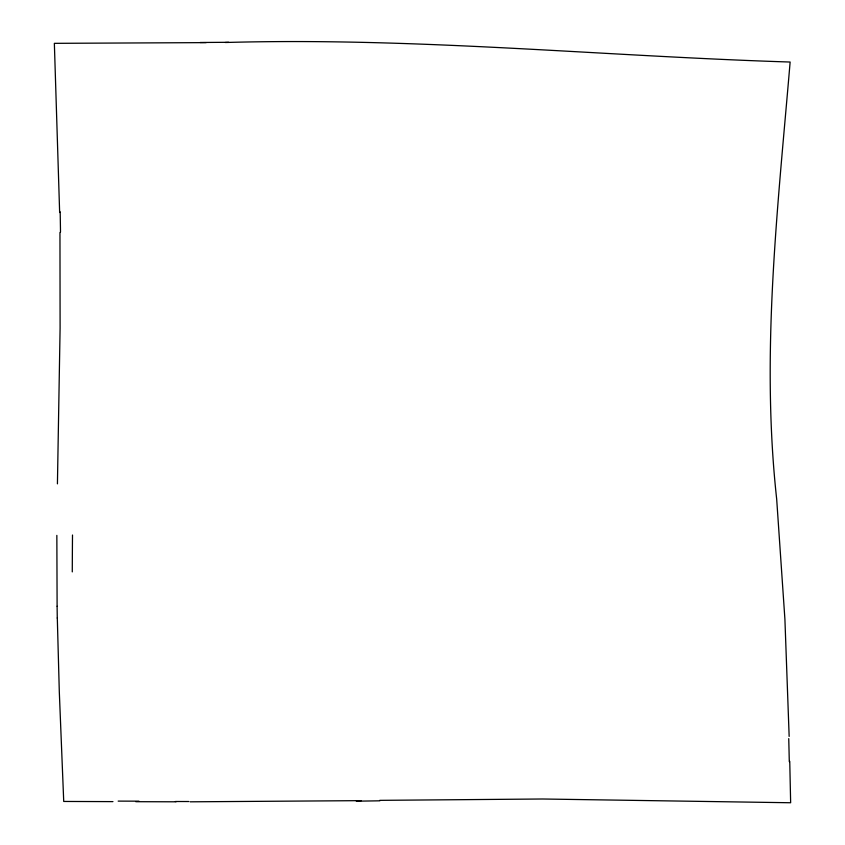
<?xml version="1.0" encoding="UTF-8"?>
<svg xmlns="http://www.w3.org/2000/svg" width="845" height="845" viewBox="0 0 845 845"><rect width="100%" height="100%" fill="white"/><g stroke="black" fill="none" stroke-linecap="round" stroke-linejoin="round"><path stroke-width="1.27" d="M56.847 535.381L57.111 606.171M57.428 483.858L60.101 328.029L59.963 232.481M379.732 800.352L542.638 799L790.645 802.75L789.748 761.282M361.333 800.648L190.104 801.82M206.169 42.62L54.355 43.338L59.646 212.517M225.351 42.503C413.944 37.138 601.82 56.108 790.128 62.034C777.886 207.236 760.669 353.337 776.671 499.036L784.91 619.248L789.156 736.407M176.035 801.799L135.791 801.694M112.955 801.62L63.724 801.451L59.308 691.791L57.302 617.927M138.96 801.176A667.93 5.408 0.2 0 1 118.163 801.113M188.805 801.525A381.306 5.947 0.1 0 1 175.39 801.504M379.88 800.806A185.308 2.07 -1 0 1 356.337 801.176M788.744 738.625A268.499 5.788 88.7 0 1 789.293 761.672M200.128 42.482A170.31 0.549 -0.3 0 1 228.668 42.303M60.175 211.82A406.899 43.095 89.8 0 1 60.502 232.037M72.279 571.896A542.067 36.462 89.6 0 1 72.501 535.022M57.28 618.128A89.306 2.208 89.4 0 1 57.101 606.287"/></g></svg>
